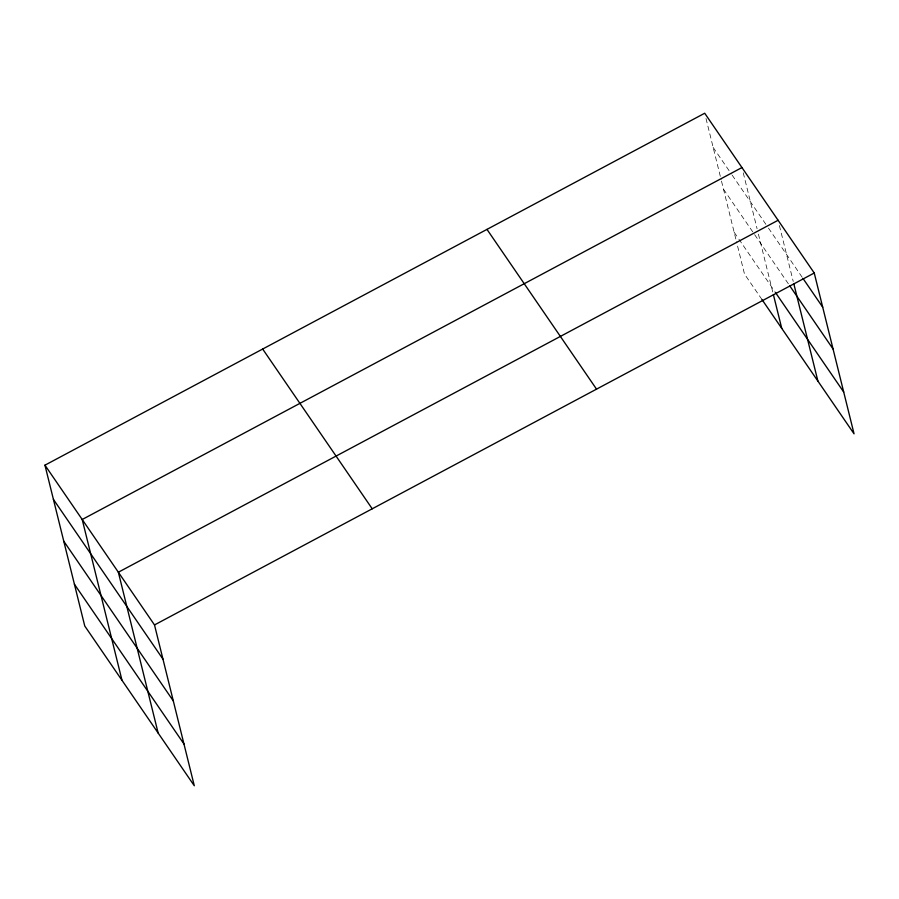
<?xml version="1.0" encoding="UTF-8"?>
<svg xmlns="http://www.w3.org/2000/svg" width="899" height="899" viewBox="0 0 899 899"><rect width="100%" height="100%" fill="white"/><g stroke="black" fill="none" stroke-linecap="round" stroke-linejoin="round"><path stroke-width="0.67" stroke-dasharray="4.5 3.37" d="M713.165 147.436L731.393 174.024M732.179 175.17L767.701 226.975M768.488 228.121L802.279 277.409M723.504 189.217L789.041 284.803M734.157 232.268L738.124 238.055M738.911 239.201L774.545 291.175M761.936 299.479L744.496 274.06L736.495 241.707M779.399 225.548L793.233 281.443M743.248 172.822L757.082 228.717M758.419 234.111L773.073 293.332M706.007 118.499L721.167 179.789M721.504 181.137L736.157 240.359"/><path stroke-width="1.35" d="M44.95 465.176L154.504 624.94L194.296 785.76L84.753 625.996L44.95 465.176L704.704 113.24L814.247 273.004L854.05 433.824L761.936 299.479M741.945 167.562L82.202 519.498L121.994 680.318M778.096 220.277L118.353 572.225L158.145 733.045M154.504 624.94L814.247 273.004M803.065 278.555L822.72 307.2M789.828 285.949L833.058 348.992M775.331 292.321L843.712 392.043M486.977 229.38L596.531 389.143M262.665 349.037L372.22 508.8M53.412 499.372L162.966 659.147M63.75 541.164L173.305 700.928M74.403 584.215L183.958 743.979M793.896 284.129L817.899 381.097M773.41 294.681L781.748 328.382"/></g></svg>
